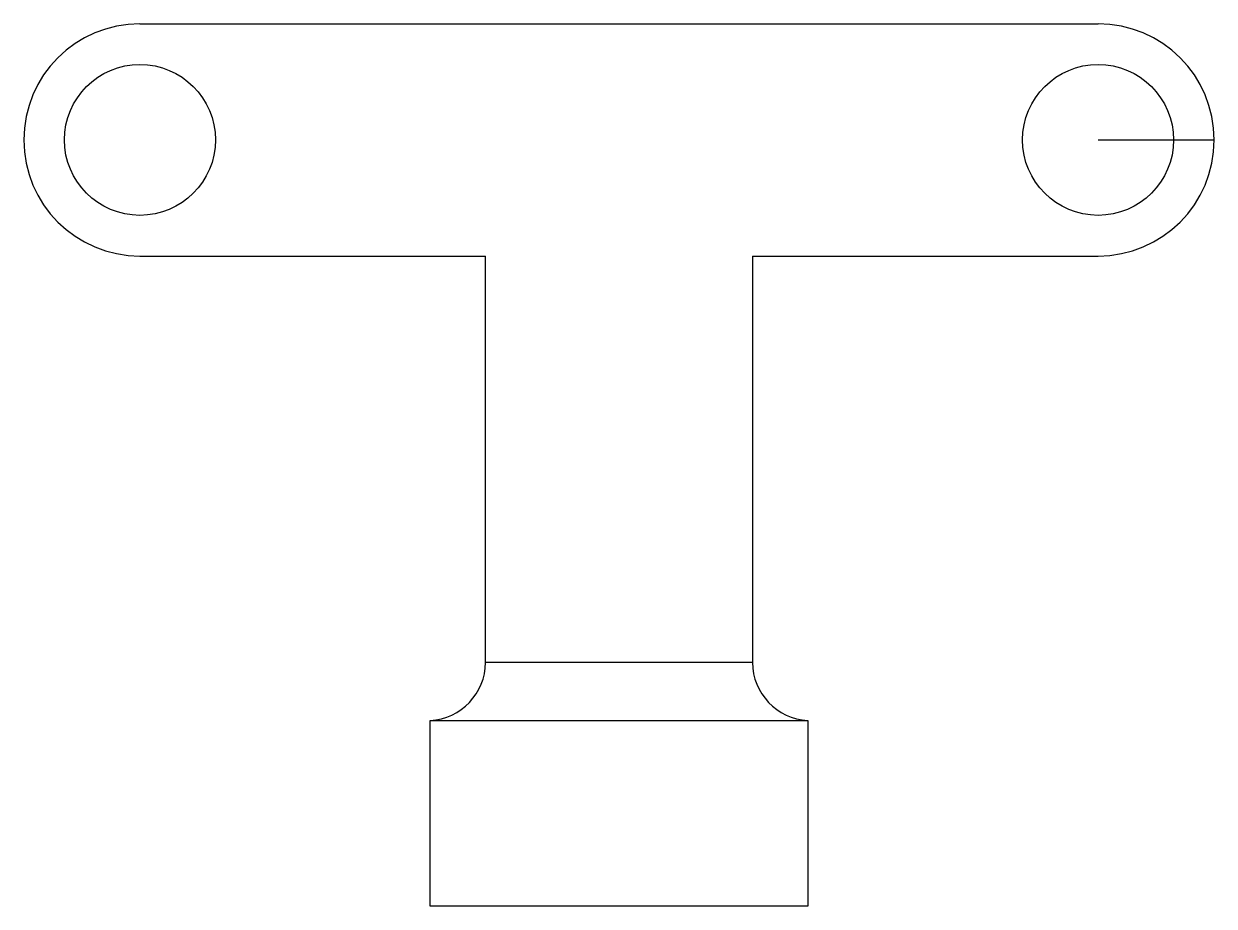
# Model space of a CAD drawing. Header units: millimetres. Extents: x -5.1 to 5.1, y -6.6 to 1.
import ezdxf

# ---------------------------------------------------------------- set-up
doc = ezdxf.new("R2010")
doc.units = ezdxf.units.MM
doc.layers.add('Sketch', color=7, linetype='CONTINUOUS')

msp = doc.modelspace()

# ---------------------------------------------------------------- linework, layer by layer
at = {"layer": 'Sketch'}
for p, q in [((-4.125, 1), (4.125, 1)), ((4.125, 0), (5.125, 0)), ((-4.125, -1), (-1.15, -1)), ((-1.15, -4.5), (-1.15, -1)), ((1.15, -1), (1.15, -4.5)), ((1.15, -1), (4.125, -1)), ((1.15, -4.5), (-1.15, -4.5)), ((-1.625, -6.6), (-1.625, -5)), ((-1.625, -5), (1.625, -5)), ((1.625, -5), (1.625, -6.6)), ((1.625, -6.6), (-1.625, -6.6))]:
    msp.add_line(p, q, dxfattribs=at)
for centre in [(-4.125, 0), (4.125, 0)]:
    msp.add_circle(centre, 0.65, dxfattribs=at)
for centre, radius, start, end in [((-4.125, 0), 1, 90, -90), ((4.125, 0), 1, -90, 90), ((-1.65066, -4.5), 0.50066, -87.0624, 0), ((1.65066, -4.5), 0.50066, 180, -92.9376)]:
    msp.add_arc(centre, radius, start, end, dxfattribs=at)

doc.saveas('drawing.dxf')
